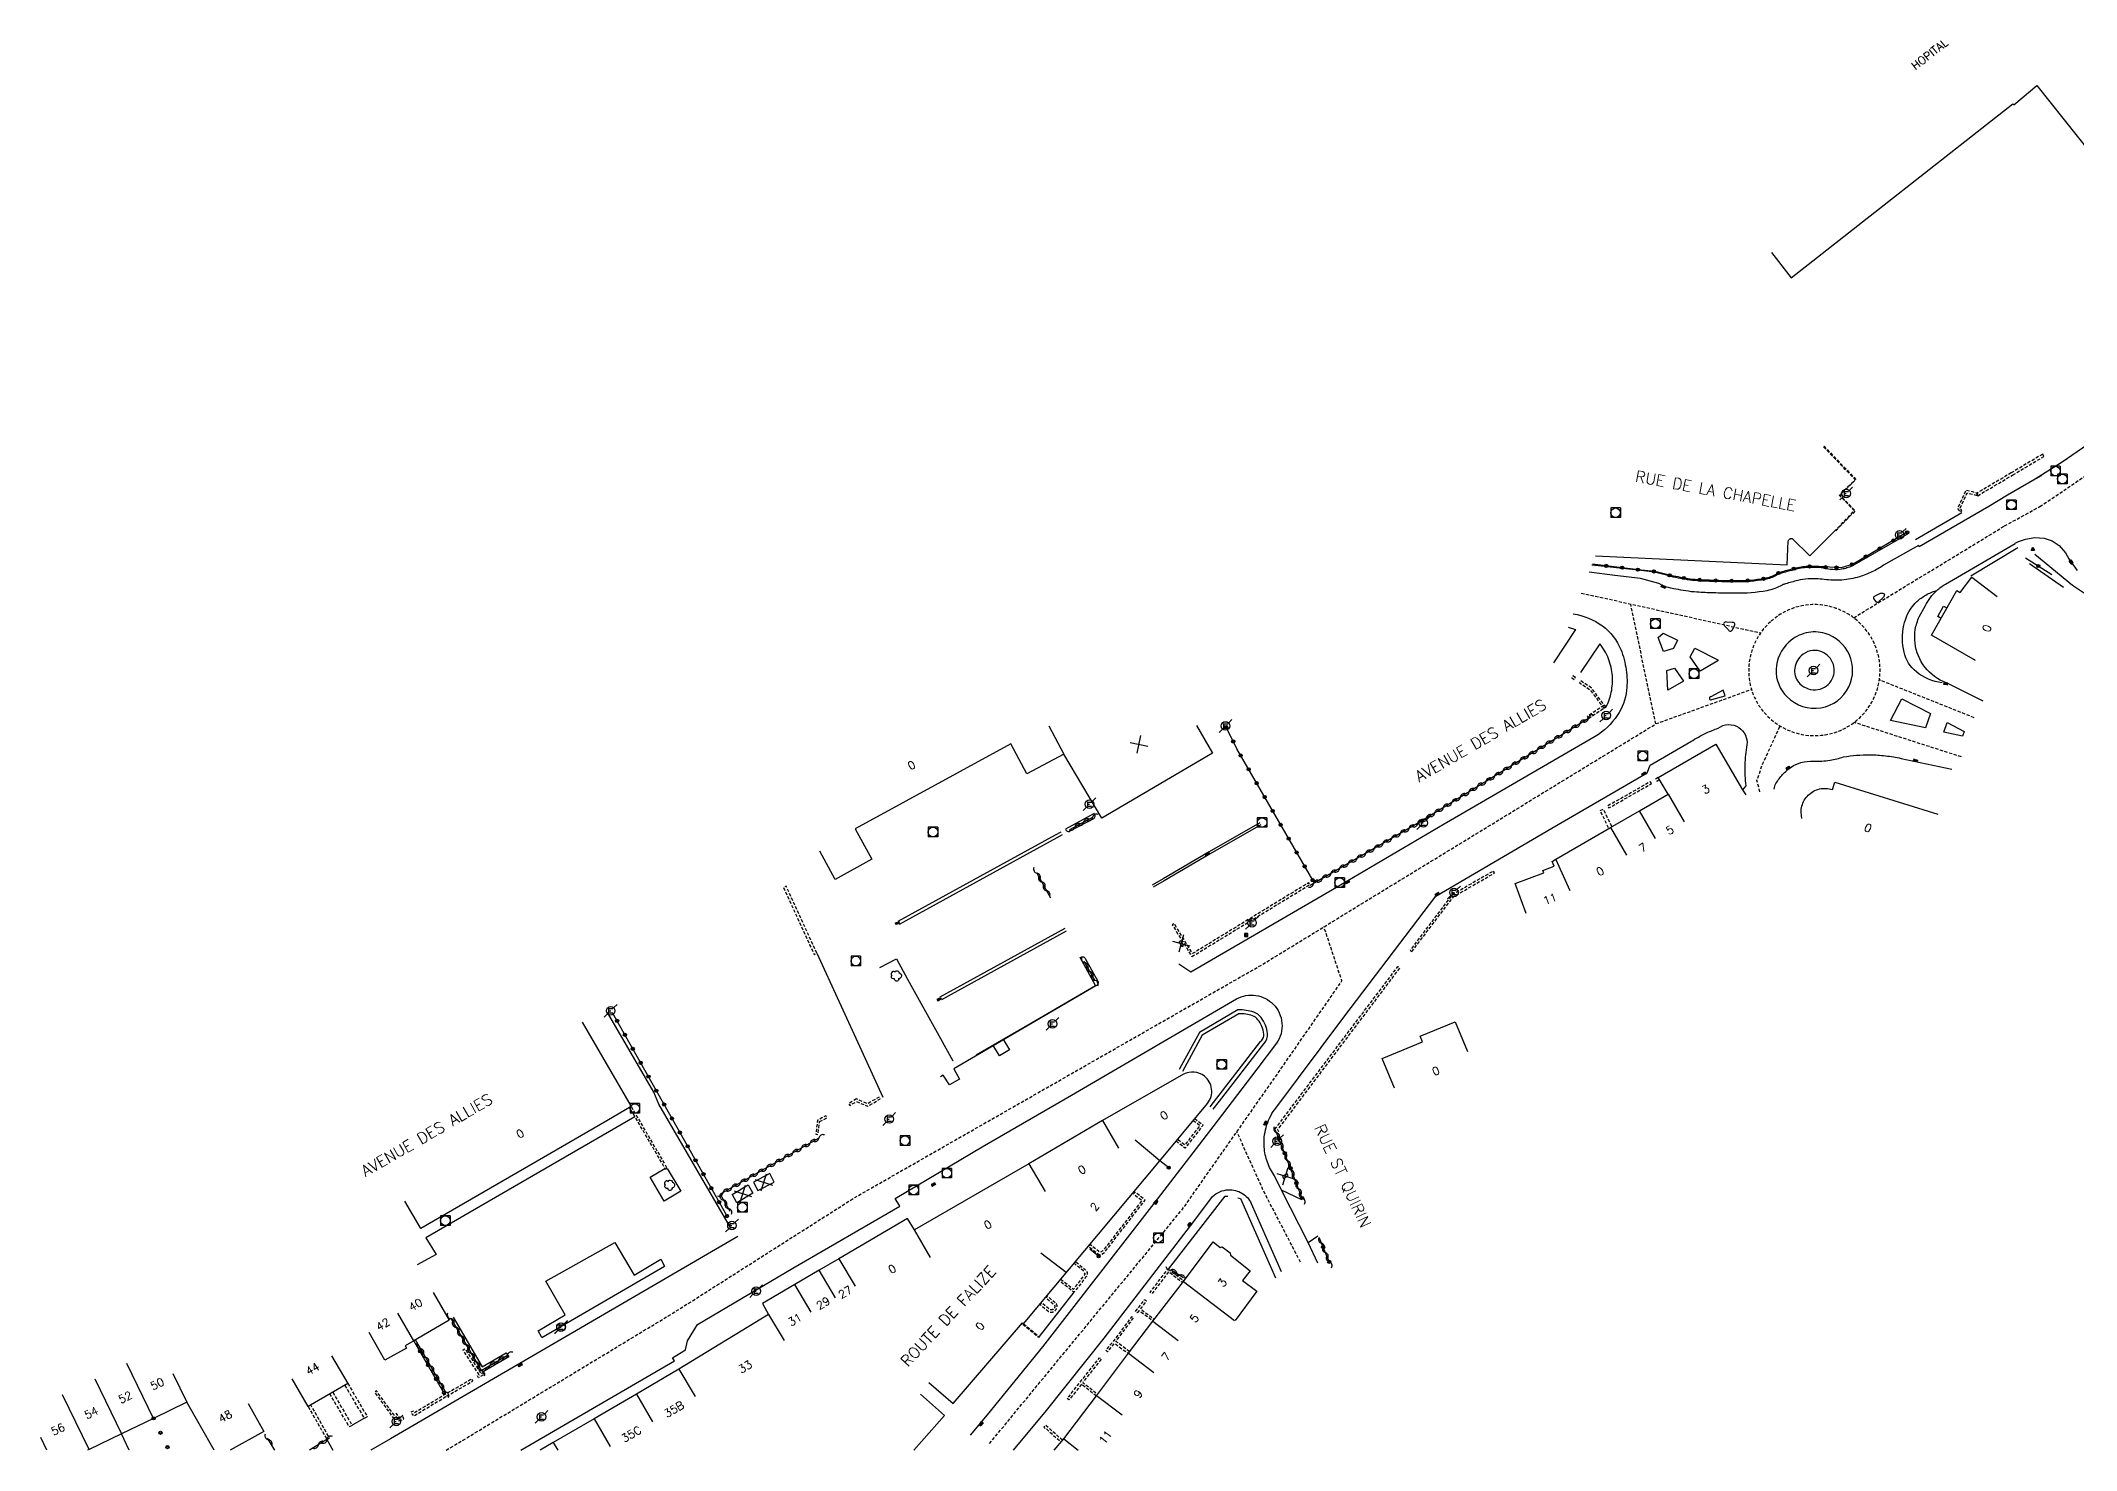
# Model space of a CAD drawing. Header units: millimetres. Extents: x 267288 to 267989, y 125000 to 125364.
# Drawn here: x 267288.4 to 267606.5, y 125000 to 125220.2 of the extents above; entities that cross this region are included whole.
import ezdxf
from ezdxf.enums import TextEntityAlignment as Align

# ---------------------------------------------------------------- set-up
doc = ezdxf.new("R2010")
doc.units = ezdxf.units.MM
doc.linetypes.add('DASHED', pattern=[0.75, 0.5, -0.25])
doc.layers.get('0').update_dxf_attribs({"linetype": 'CONTINUOUS'})
for name, color, linetype in [('W0001', 6, 'DASHED'), ('W0008', 7, 'CONTINUOUS'), ('W0017', 7, 'CONTINUOUS'), ('W0100', 7, 'CONTINUOUS'), ('W0112', 1, 'DASHED'), ('W0120', 7, 'CONTINUOUS'), ('W0211', 2, 'CONTINUOUS'), ('W0300', 7, 'CONTINUOUS'), ('W0302', 3, 'CONTINUOUS'), ('W0310', 3, 'CONTINUOUS'), ('W0322', 7, 'CONTINUOUS'), ('W0330', 7, 'CONTINUOUS'), ('W0400', 7, 'CONTINUOUS'), ('W0420', 7, 'CONTINUOUS'), ('W0471', 7, 'CONTINUOUS'), ('W0851', 7, 'CONTINUOUS'), ('W0984', 7, 'CONTINUOUS'), ('W0989', 7, 'CONTINUOUS'), ('W0991', 7, 'CONTINUOUS'), ('W1102', 7, 'CONTINUOUS')]:
    doc.layers.add(name, color=color, linetype=linetype)
doc.styles.get("Standard").update_dxf_attribs({"font": 'romans.shx', "width": 0.85})

# ---------------------------------------------------------------- blocks, each defined once
blk = doc.blocks.new('t310o')
at = {"color": 0, "linetype": 'Continuous'}
for centre, start, end in [((-0.5, 0.38), 216.8699, 323.1304), ((0.5, -0.37), 36.8699, 143.1303)]:
    blk.add_arc(centre, 0.625, start, end, dxfattribs=at)
blk = doc.blocks.new('t991o')
at = {"color": 0, "linetype": 'Continuous'}
for p, q in [((-1, 1), (1, -1)), ((-1, -1), (1, 1))]:
    blk.add_line(p, q, dxfattribs=at)
blk = doc.blocks.new('t322o')
at = {"color": 0, "linetype": 'Continuous'}
for radius in [0.25, 0.15]:
    blk.add_circle((0, 0), radius, dxfattribs=at)
blk = doc.blocks.new('T471')
for p, q in [((-0.333334, 0.333334), (-0.333334, -0.333334)), ((-0.333334, 0.333334), (0.333334, 0.333334)), ((-0.333334, 0), (0, 0)), ((0.500001, 0.500001), (1.000002, 1.000002)), ((-0.500001, -0.500001), (-1.000002, -1.000002)), ((-0.333334, -0.333334), (0.333334, -0.333334))]:
    blk.add_line(p, q)
blk.add_ellipse((0, 0), major_axis=(0.471405, 0.471405), ratio=1, start_param=5.4977871438, end_param=11.780972451)
blk = doc.blocks.new('T400')
for p, q in [((-0.15, 0.3), (0.15, 0.3)), ((-0.15, -0.25), (-0.15, 0.3)), ((-0.15, 0.15), (0.15, 0.15)), ((-0.15, 0), (0.15, 0)), ((0.15, 0.3), (0.15, -0.25)), ((-0.15, -0.15), (0.15, -0.15)), ((-0.15, -0.25), (-0.15, -0.3)), ((-0.15, -0.3), (0.15, -0.3)), ((0.15, -0.3), (0.15, -0.25))]:
    blk.add_line(p, q)
blk = doc.blocks.new('T420')
for p, q in [((0.75, 0.75), (-0.75, 0.75)), ((-0.75, 0.75), (-0.75, -0.75)), ((0.75, 0.75), (0.75, -0.75)), ((0.75, -0.75), (-0.75, -0.75))]:
    blk.add_line(p, q)
blk.add_ellipse((0, 0), major_axis=(-0.53, 0.53), ratio=1, start_param=3.926991, end_param=10.210176)
blk = doc.blocks.new('T300')
for p, q in [((-0.8, 0.51), (-0.86, 0.34)), ((-0.86, 0.34), (-0.86, 0.17)), ((-0.86, 0.17), (-0.74, 0.06)), ((-0.69, 0.63), (-0.8, 0.51)), ((-0.8, -0.06), (-0.74, 0.06)), ((-0.74, 0.06), (-0.69, 0.11)), ((-0.57, 0.69), (-0.69, 0.63)), ((-0.46, 0.69), (-0.57, 0.69)), ((-0.29, 0.63), (-0.46, 0.69)), ((-0.29, 0.63), (-0.17, 0.74)), ((-0.23, 0.57), (-0.29, 0.63)), ((-0.17, 0.74), (-0.06, 0.8)), ((-0.06, 0.8), (0.06, 0.8)), ((0.06, 0.8), (0.23, 0.74)), ((0.23, 0.74), (0.34, 0.63)), ((0.34, 0.63), (0.4, 0.51)), ((0.46, 0.46), (0.34, 0.46)), ((0.4, 0.51), (0.4, 0.46)), ((0.57, 0.4), (0.46, 0.46)), ((0.57, 0.4), (0.69, 0.29)), ((0.69, 0.29), (0.74, 0.17)), ((0.74, 0.06), (0.69, -0.17)), ((0.74, 0.17), (0.74, 0.06)), ((-0.8, -0.17), (-0.8, -0.06)), ((-0.8, -0.23), (-0.8, -0.17)), ((-0.74, -0.34), (-0.8, -0.23)), ((-0.69, -0.4), (-0.74, -0.34)), ((-0.51, -0.46), (-0.69, -0.4)), ((-0.4, -0.46), (-0.51, -0.46)), ((-0.4, -0.46), (-0.34, -0.46)), ((-0.34, -0.46), (-0.34, -0.4)), ((-0.34, -0.51), (-0.34, -0.46)), ((-0.29, -0.63), (-0.34, -0.51)), ((-0.17, -0.74), (-0.29, -0.63)), ((-0.06, -0.8), (-0.17, -0.74)), ((0.06, -0.8), (-0.06, -0.8)), ((0.17, -0.74), (0.06, -0.8)), ((0.23, -0.69), (0.17, -0.74)), ((0.29, -0.46), (0.23, -0.46)), ((0.29, -0.63), (0.23, -0.69)), ((0.46, -0.4), (0.29, -0.46)), ((0.34, -0.51), (0.29, -0.63)), ((0.34, -0.51), (0.34, -0.46)), ((0.57, -0.34), (0.46, -0.4)), ((0.63, -0.29), (0.57, -0.34)), ((0.69, -0.17), (0.63, -0.29))]:
    blk.add_line(p, q)
blk = doc.blocks.new('t330o')
at = {"color": 0, "linetype": 'Continuous'}
for p, q in [((0.25, -0.25), (-0.25, 0.25)), ((-0.25, -0.25), (0.25, 0.25)), ((-0.25, 0.25), (-0.25, -0.25)), ((0.25, 0.25), (-0.25, 0.25)), ((0.25, -0.25), (0.25, 0.25)), ((-0.25, -0.25), (0.25, -0.25)), ((-0.25, -0.25), (-0.25, -0.25))]:
    blk.add_line(p, q, dxfattribs=at)
blk = doc.blocks.new('T851')
for p, q in [((-0.25, -0.15), (0, 0.32)), ((0, 0.32), (0.25, -0.15)), ((-0.25, -0.15), (0.25, -0.15))]:
    blk.add_line(p, q)
for major_axis in [(-0.106, 0.106), (-0.0354, 0.0354), (-0.0236, 0.0236)]:
    blk.add_ellipse((0, 0), major_axis=major_axis, ratio=1, start_param=3.926991, end_param=10.210176)

msp = doc.modelspace()

# ---------------------------------------------------------------- linework, layer by layer
at = {"layer": 'W0001'}
msp.add_lwpolyline([(267595.28, 125144.43), (267600.8, 125147.45), (267613.35, 125155.92), (267627.34, 125166.16), (267642.49, 125177.99), (267656.24, 125188.74), (267667.32, 125195.87), (267679.43, 125200.19), (267695.7, 125203.08), (267706.57, 125205.26), (267725.06, 125209.07), (267736.22, 125211.04), (267746.27, 125208.58), (267752.5, 125207.37), (267758.35, 125205.72), (267768.68, 125201.93)], dxfattribs=at)
at = {"layer": 'W0001', "flags": 128}
for points in [[(267571.72, 125130.08), (267595.28, 125144.43)], [(267529.15, 125133.95), (267557.18, 125127.72)], [(267540.78, 125113.49), (267536.88, 125132.23)], [(267590.54, 125114.47), (267575.73, 125120.37)], [(267351.8, 125000), (267387.85, 125021.82), (267415.66, 125039.51), (267479.19, 125075.83), (267540.87, 125113.54), (267555.75, 125118.89)], [(267557.07, 125102.87), (267557.07, 125102.87), (267556.6, 125104.65), (267557.52, 125107.32), (267560.2, 125113.18)], [(267588.54, 125108.34), (267571.78, 125113.72)], [(267436.68, 125001.04), (267466.84, 125037.66), (267481.24, 125058.17), (267491.76, 125073.33), (267488.94, 125081.8)], [(267485.29, 125029.38), (267479.47, 125040.6), (267475.35, 125049.77)]]:
    msp.add_lwpolyline(points, dxfattribs=at)
msp.add_lwpolyline([(267558.72, 125129.46, 0.203109), (267555.32, 125122.15, 0.208762), (267558.29, 125114.68, 0.240034), (267567.28, 125111.8, 0.244633), (267574.82, 125117.42, 0.221072), (267574.95, 125126.03, 0.218347), (267568.47, 125131.72, 0.131214), (267563.3, 125131.88, 0.127615)], format="xyb", close=True, dxfattribs=at)
at = {"layer": 'W0008'}
for points in [[(267608.96, 125157.6), (267604.27, 125154.38), (267600.25, 125151.83), (267601.06, 125152.3), (267595.74, 125149.22), (267592.84, 125147.49)], [(267596.95, 125141.73), (267597.46, 125142.01), (267598.55, 125142.37), (267600, 125142.63), (267601.47, 125142.5), (267602.72, 125142.12), (267603.84, 125141.35), (267604.82, 125140.21), (267605.31, 125139.31), (267605.68, 125138.78), (267606.65, 125137.45)]]:
    msp.add_lwpolyline(points, dxfattribs=at)
at = {"layer": 'W0008', "flags": 128}
for points in [[(267592.85, 125147.49), (267581.96, 125141.17), (267581.84, 125141.37), (267576.4, 125138.3, -0.039713), (267574.58, 125137.25, -0.039713), (267572.61, 125136.49, -0.0525), (267569.88, 125135.98, -0.0525), (267567.1, 125136.06, 0.037901), (267564.62, 125136.16, 0.056688), (267562.97, 125135.91, 0.001937), (267561.08, 125135.39, 0.012331), (267560.79, 125135.3, 0.003438), (267560.66, 125135.26), (267560.53, 125135.19, -0.091968), (267558.17, 125134.31, -0.046045), (267553.2, 125133.9, -0.004839), (267549.76, 125133.97, -0.006534), (267547.22, 125134.08, -0.026468), (267545.48, 125134.28, -0.014832), (267542.4, 125134.87, -0.010885), (267542.09, 125135.02, -0.010885), (267541.78, 125135.17, -0.008678), (267541.54, 125135.3, -0.008678), (267541.3, 125135.45), (267538.4, 125136.21), (267534.42, 125136.71), (267530.41, 125137.2)], [(267531.4, 125139.75), (267561.34, 125138.34), (267561.48, 125142.09, -0.090009), (267561.59, 125142.26, -0.090009), (267561.75, 125142.39, -0.080382), (267561.92, 125142.45, -0.080382), (267562.1, 125142.45), (267564.89, 125139.75), (267568.73, 125143.61)], [(267591.95, 125117.05), (267586.2, 125119.92, -0.138478), (267582.87, 125122.33, -0.138478), (267581.3, 125126.13, -0.069749), (267581.35, 125128.23, -0.069749), (267581.97, 125130.24), (267582.94, 125132, -0.044922), (267583.72, 125133.25, -0.044922), (267584.71, 125134.34, -0.025545), (267585.35, 125134.87, -0.025545), (267586.05, 125135.34), (267596.96, 125141.71)], [(267585.54, 125119.91, -0.139008), (267581.52, 125121.63, -0.1678), (267579.59, 125124.72, -0.10911), (267579.55, 125128.9, -0.12693), (267581.15, 125132.14, -0.063649), (267582.42, 125133.27, -0.058644), (267584.04, 125134.13), (267584.71, 125134.34)], [(267527.89, 125130.7, -0.119936), (267532.46, 125128.8, -0.141463), (267535.32, 125125.12, -0.060091), (267536.18, 125121.94, -0.06254), (267536.23, 125118.77, -0.122589), (267534.78, 125114.82, -0.107461), (267531.32, 125111.52), (267507.73, 125097.83), (267490.89, 125087.93), (267468.13, 125074.71), (267466.3, 125075.95)], [(267561.6, 125126.29, 0.203422), (267559.6, 125122.01, 0.208762), (267561.31, 125117.72, 0.240034), (267566.59, 125116.02, 0.244633), (267570.97, 125119.29, 0.221072), (267571.04, 125124.28, 0.218347), (267567.25, 125127.62, 0.131214), (267564.28, 125127.71, 0.127912), (267561.6, 125126.29)], [(267488.01, 125029.24), (267486.46, 125032.45), (267482.3, 125040.67), (267481.22, 125042.89, -0.06705), (267480.11, 125045.02, -0.06705), (267479.61, 125047.38, -0.086551), (267479.92, 125050.46, -0.086551), (267481.25, 125053.26), (267492.2, 125067.86), (267506.42, 125086.57), (267524.58, 125097.19), (267539.44, 125105.83), (267539.92, 125107.07), (267546.27, 125110.73, -0.01614), (267547.48, 125111.45, -0.01614), (267548.73, 125112.09, -0.011086), (267549.62, 125112.48, -0.011086), (267550.52, 125112.83, -0.153489), (267552.13, 125113.39, -0.153489), (267553.77, 125112.92, -0.138261), (267554.79, 125111.76, -0.138261), (267555.04, 125110.23, 0.020188), (267554.81, 125108.66, 0.020188), (267554.7, 125107.06, 0.020577), (267554.72, 125105.44, 0.020577), (267554.88, 125103.82), (267554.34, 125103.18)], [(267559.29, 125103.32, -0.124126), (267559.58, 125104.18, -0.055614), (267560.62, 125105.6, -0.05486), (267561.96, 125106.76, -0.087656), (267563.47, 125107.45, -0.072365), (267565.46, 125107.67, 0.024166), (267566.74, 125107.69, 0.024166), (267568.02, 125107.82, 0.02077), (267569.09, 125108.04, 0.02077), (267570.15, 125108.34, -0.021919), (267572.18, 125108.6, -0.021919), (267574.23, 125108.67, -0.026421), (267576.7, 125108.52, -0.026421), (267579.13, 125108.11), (267587.04, 125106.4)], [(267434.6, 125061.77), (267443.24, 125066.81), (267453.24, 125072.64), (267450.88, 125076.99, -0.140899), (267451.12, 125077.11, -0.140899), (267451.39, 125077.09, -0.095999), (267451.54, 125076.99, -0.095999), (267451.65, 125076.85), (267453.6, 125073.3, -0.111883), (267453.67, 125073.09, -0.111883), (267453.64, 125072.88, -0.129393), (267453.5, 125072.68, -0.129393), (267453.28, 125072.58), (267431.13, 125059.58), (267432.02, 125057.98), (267430.46, 125057.09), (267429.46, 125058.6), (267429.04, 125058.35)], [(267363.47, 125000), (267387.46, 125013.99), (267387.16, 125014.44), (267389.17, 125015.69), (267389.48, 125017.12), (267391.05, 125019.66), (267405.98, 125028.46), (267422.68, 125038.15), (267421.96, 125039.33), (267435.56, 125047.4), (267449.5, 125055.48), (267475.3, 125070.54, -0.163911), (267478.32, 125071.08, -0.163911), (267481.04, 125069.69, -0.174495), (267482.39, 125066.73, -0.174495), (267481.54, 125063.59), (267478.45, 125059.55), (267471.57, 125050.55), (267462.36, 125038.58), (267444.98, 125016.14), (267436.32, 125005.55), (267433.65, 125002.37)], [(267440.44, 125000), (267445.61, 125006.2), (267454.6, 125017.52), (267468.61, 125035.77), (267471.54, 125039.65, -0.090525), (267472.68, 125040.4, -0.090525), (267474.02, 125040.7, -0.145467), (267476.13, 125040.17, -0.145467), (267477.6, 125038.58), (267482.27, 125027.91)]]:
    msp.add_lwpolyline(points, format="xyb", dxfattribs=at)
for points in [[(267576.29, 125133.21), (267575.66, 125132.64, -0.147758), (267575.58, 125132.52, -0.147758), (267575.46, 125132.47, -0.149432), (267575.32, 125132.5, -0.149432), (267575.22, 125132.59), (267574.89, 125133.08, -0.084913), (267574.86, 125133.18, -0.084913), (267574.86, 125133.29, -0.1301), (267574.94, 125133.43, -0.1301), (267575.07, 125133.51), (267575.83, 125133.87, -0.078052), (267575.98, 125133.93, -0.081229), (267576.15, 125133.94, -0.090905), (267576.4, 125133.88, -0.178178), (267576.5, 125133.78, -0.123879), (267576.52, 125133.66, -0.073595), (267576.47, 125133.45, -0.071778), (267576.4, 125133.32, -0.069116)], [(267551.56, 125128.8), (267552.14, 125128.2, 0.175103), (267552.27, 125128.03, 0.175103), (267552.47, 125127.97, 0.126693), (267552.61, 125128.02, 0.126693), (267552.72, 125128.14), (267553.13, 125128.92, 0.12409), (267553.16, 125129.07, 0.12409), (267553.11, 125129.22, 0.17154), (267552.94, 125129.35, 0.17154), (267552.73, 125129.35), (267551.88, 125129.41, 0.190425), (267551.63, 125129.42, 0.190425), (267551.43, 125129.26, 0.191641), (267551.41, 125129, 0.191641)], [(267549.38, 125117.75, 0.244126), (267549.2, 125117.62, 0.244126), (267549.2, 125117.39, 0.199949), (267549.35, 125117.27, 0.199949), (267549.54, 125117.29), (267551.66, 125117.91), (267551.34, 125118.76)]]:
    msp.add_lwpolyline(points, format="xyb", close=True, dxfattribs=at)
for points in [[(267585.37, 125129.99), (267584.85, 125130.29), (267585.75, 125131.91), (267586.29, 125131.61)], [(267542.54, 125121.85), (267543.73, 125122.22), (267545.14, 125120.19), (267542.7, 125118.79), (267542.54, 125121.85)], [(267478.91, 125098.03), (267471, 125093.5), (267463.83, 125089.29), (267462.1, 125088.28)], [(267422.4, 125082.66), (267447.01, 125096.16), (267447.88, 125096.64)], [(267422.64, 125082.23), (267447.24, 125095.73), (267448.12, 125096.21)], [(267479.07, 125097.73), (267471.17, 125093.2), (267464, 125089), (267462.28, 125087.99)], [(267448.44, 125081.52), (267428.95, 125070.79)], [(267448.67, 125081.09), (267429.19, 125070.36)], [(267409.71, 125077.66), (267416.69, 125062.46), (267420.03, 125055.19)], [(267419.58, 125075.42), (267422.17, 125076.77), (267423.89, 125073.63), (267429.01, 125064.33), (267430.94, 125060.83)], [(267396.23, 125034.81), (267385.04, 125054.08), (267384.25, 125055.98), (267377.01, 125068.39)], [(267381.28, 125052.11), (267348.63, 125033.19), (267350.21, 125030.59), (267347.28, 125028.96)], [(267386.34, 125044.04), (267388.46, 125040.5), (267385.84, 125038.94), (267383.65, 125042.66), (267385.98, 125044.03)], [(267397.38, 125033.43), (267363.29, 125013.55), (267343.1, 125001.8), (267340.03, 125000)], [(267366.74, 125017.62), (267366.15, 125018.67), (267370.39, 125021.16), (267367.37, 125026.44), (267378.15, 125032.49), (267381.15, 125027.35), (267385.32, 125029.87), (267385.93, 125028.78)]]:
    msp.add_lwpolyline(points, dxfattribs=at)
for points in [[(267541.96, 125127.66), (267544.18, 125126.57), (267543.54, 125125.28), (267541.98, 125124.79), (267541.17, 125127)], [(267546.16, 125123.96), (267546.89, 125125.32), (267550.49, 125123.52), (267550.49, 125123.35), (267547.72, 125121.73)], [(267579.22, 125117.43), (267583.73, 125115.11), (267582.92, 125112.86), (267577.46, 125114.03)], [(267586.31, 125113.73), (267589, 125112.32), (267588.74, 125111.6), (267585.81, 125112.22)]]:
    msp.add_lwpolyline(points, close=True, dxfattribs=at)
at = {"layer": 'W0017'}
for p, q in [((267485.51, 125039.14), (267482.3, 125040.67)), ((267486.46, 125032.45), (267487.97, 125033.51)), ((267366.74, 125017.62), (267385.93, 125028.78)), ((267449.89, 125024.69), (267444.43, 125017.76)), ((267302.28, 125000), (267301.05, 125002.59)), ((267339.02, 125005.02), (267337.1, 125003.9))]:
    msp.add_line(p, q, dxfattribs=at)
at = {"layer": 'W0017', "flags": 128}
for points in [[(267580.31, 125143.26), (267578.53, 125142.22), (267571.42, 125138.14, -0.032568), (267570.67, 125137.86, -0.032568), (267569.89, 125137.67, -0.057587), (267568.47, 125137.6, -0.057587), (267567.08, 125137.84)], [(267567.31, 125137.82, 0.037901), (267564.55, 125137.93, 0.056688), (267562.51, 125137.62, 0.001937), (267560.61, 125137.1, 0.012331), (267560.23, 125136.99, 0.003438), (267560.08, 125136.94, 0.051735), (267559.74, 125136.78), (267559.62, 125136.71, -0.091968), (267557.87, 125136.06, -0.046045), (267553.22, 125135.68, -0.004839), (267549.82, 125135.75, -0.006534), (267547.32, 125135.85, -0.026468), (267545.76, 125136.03, -0.014832), (267542.79, 125136.6)], [(267533.01, 125116.09, 0.069311), (267533.85, 125118.48, 0.069311), (267534.01, 125121.01, 0.074233), (267533.41, 125123.65, 0.074233), (267532.06, 125126.01), (267529.01, 125121.51)], [(267471.62, 125053.32), (267472.61, 125054.57), (267479.53, 125063.51, -0.050233), (267479.55, 125063.53, 0.01862), (267479.6, 125063.58, 0.229555), (267480.13, 125065.11, 0.131648), (267479.12, 125067.64, 0.153061), (267477.97, 125068.46, 0.088727), (267475.59, 125068.81), (267475.49, 125068.81), (267469.48, 125065.28), (267466.35, 125059.48)], [(267471.17, 125053.67), (267479.06, 125063.88, -0.050233), (267479.16, 125063.98, 0.01862), (267479.18, 125064, 0.229555), (267479.54, 125065.04, 0.131648), (267478.64, 125067.28, 0.153061), (267477.78, 125067.9, 0.086721), (267475.66, 125068.22), (267469.93, 125064.85), (267466.87, 125059.2)]]:
    msp.add_lwpolyline(points, format="xyb", dxfattribs=at)
for points in [[(267542.9, 125136.64), (267540.62, 125137.21), (267538.5, 125137.45), (267530.83, 125138.29)], [(267527.09, 125128.62), (267528.26, 125128.27), (267524.81, 125123.06)], [(267438.76, 125064.27), (267439.81, 125062.57), (267438.27, 125061.63), (267437.22, 125063.33)], [(267464.66, 125028.28), (267473.51, 125039.73), (267473.94, 125039.7)], [(267475.5, 125039.44), (267475.93, 125039.36), (267481.37, 125026.97)], [(267352.87, 125020.79), (267357.42, 125013.05), (267361.19, 125015.21), (267361.6, 125014.59), (267357.45, 125012.19)], [(267333.17, 125001.66), (267334.08, 125000)]]:
    msp.add_lwpolyline(points, dxfattribs=at)
for points in [[(267562.48, 125121.91, 0.208762), (267563.33, 125119.76, 0.240034), (267566.13, 125118.86, 0.244633), (267568.38, 125120.54, 0.221072), (267568.42, 125123.11, 0.218347), (267566.42, 125124.86, 0.131214), (267564.94, 125124.91, 0.128586), (267563.53, 125124.16, 0.204081)], [(267449.32, 125096.77), (267452.9, 125098.67, 0.130978), (267453.09, 125098.84, 0.130978), (267453.18, 125099.09, 0.103922), (267453.15, 125099.3, 0.103922), (267453.04, 125099.48), (267448.56, 125097.05, 0.11525), (267448.67, 125096.85, 0.11525), (267448.85, 125096.72, 0.124497), (267449.09, 125096.68, 0.124497)]]:
    msp.add_lwpolyline(points, format="xyb", close=True, dxfattribs=at)
at = {"layer": 'W0100'}
for points in [[(267558.86, 125187.15), (267561.95, 125183.21), (267596.61, 125210.37), (267596.72, 125210.21), (267600.33, 125213.27), (267612.93, 125197.39), (267624.27, 125206.3), (267621.18, 125210.23)], [(267424.88, 125000), (267429.67, 125005.46), (267425.92, 125008.76)]]:
    msp.add_lwpolyline(points, dxfattribs=at)
at = {"layer": 'W0100', "flags": 128}
for points in [[(267590.76, 125123.38), (267583.86, 125127.35), (267587.84, 125134.33), (267588.36, 125134.04), (267590.2, 125136.42), (267594.16, 125133.38)], [(267469.01, 125113.25), (267471.55, 125108.94), (267454.25, 125098.77), (267448.29, 125108.78), (267442.52, 125105.71), (267440.03, 125110.38), (267415.72, 125097.08), (267418.33, 125092.37), (267412.6, 125089.21), (267410.19, 125093.59)], [(267520.53, 125083.88), (267518.82, 125088.58), (267523.3, 125090.21), (267523.17, 125090.6), (267524.91, 125091.27), (267524.59, 125092.02), (267525.18, 125092.36), (267533.71, 125097.32), (267538.25, 125099.94), (267542.72, 125102.52), (267541.18, 125105.13), (267550.2, 125110.34), (267554.34, 125103.18), (267554.86, 125102.42), (267554.86, 125102.42)], [(267373.05, 125066.9), (267380.71, 125053.7), (267376.9, 125051.49), (267347.83, 125034.63), (267345.32, 125038.95)], [(267499.99, 125056.59), (267498.06, 125061.2), (267504.34, 125063.83), (267504, 125064.72), (267509.47, 125066.96), (267511.36, 125062.33)], [(267396.46, 125039.99), (267398.96, 125041.47), (267399.73, 125040.17), (267397.23, 125038.69), (267396.47, 125040)], [(267446.8, 125000), (267448.29, 125001.78), (267453.42, 125008.5), (267458.4, 125015.17), (267462.21, 125020.17), (267466.98, 125026.36), (267471.63, 125032.56), (267472.73, 125031.7), (267473.05, 125031.78), (267474.31, 125030.83), (267474.34, 125030.48), (267477.41, 125028.02), (267476.22, 125026.54), (267478.47, 125024.85), (267475.06, 125020.3)], [(267349.74, 125024.64), (267352.26, 125020.32), (267346.77, 125017.12), (267345.4, 125016.3), (267345.59, 125015.95), (267342.23, 125014.07), (267339.79, 125018.43)], [(267333.89, 125014.76), (267336.42, 125010.45), (267330.25, 125006.83), (267327.72, 125011.14)], [(267315.55, 125000), (267311.26, 125007.53), (267306.07, 125004.99), (267301.05, 125002.59), (267296.02, 125000.12), (267295.77, 125000)], [(267320.85, 125007.3), (267323.29, 125002.94), (267318.04, 125000)], [(267289.41, 125000), (267288.44, 125001.98)]]:
    msp.add_lwpolyline(points, dxfattribs=at)
for points in [[(267563.64, 125098.71, -0.133526), (267563.63, 125100.66, -0.134855), (267564.61, 125102.36, -0.138847), (267566.38, 125103.33, -0.138847), (267568.4, 125103.23), (267568.78, 125104.38), (267584.87, 125099.37), (267584.87, 125099.37)], [(267427.22, 125010.6), (267431, 125007.33), (267441.86, 125019.9), (267442.01, 125019.77), (267463.3, 125045.25), (267470.75, 125054.2, 0.201785), (267471.4, 125056.44, 0.201785), (267470.26, 125058.47, 0.144579), (267468.68, 125059.09, 0.144579), (267467.01, 125058.75), (267454.35, 125051.53), (267442.85, 125044.74), (267424.97, 125034.45), (267423.86, 125036.24), (267413.15, 125029.93), (267410.09, 125028.13), (267406.3, 125025.91), (267401.21, 125022.93), (267402.15, 125021.2), (267388.15, 125012.66), (267381.55, 125008.77), (267374.9, 125004.93), (267368.54, 125001.22), (267366.46, 125000)]]:
    msp.add_lwpolyline(points, format="xyb", dxfattribs=at)
for points in [[(267466.72, 125078.72), (267467, 125078.89), (267466.57, 125079.6), (267466.29, 125079.43)], [(267402.36, 125043.24), (267399.8, 125041.92), (267400.5, 125040.57), (267403.06, 125041.88)], [(267482.46, 125042.81), (267482.64, 125042.47), (267483.37, 125042.86), (267483.18, 125043.2)]]:
    msp.add_lwpolyline(points, close=True, dxfattribs=at)
at = {"layer": 'W0112'}
for p, q in [((267596.55, 125152.38), (267601.45, 125155.3)), ((267591.1, 125149.16), (267596.55, 125152.38))]:
    msp.add_line(p, q, dxfattribs=at)
at = {"layer": 'W0112', "flags": 128}
for points in [[(267571.83, 125146.79), (267569.46, 125149.25), (267571.95, 125151.67), (267570.41, 125153.27), (267566.94, 125156.88), (267567.01, 125156.94), (267570.48, 125153.34), (267572.08, 125151.67), (267569.59, 125149.25), (267571.97, 125146.79), (267568.8, 125143.54), (267568.73, 125143.61)], [(267588.34, 125147.2), (267589.43, 125149.6), (267590.39, 125149.35), (267591.04, 125149.19), (267591.13, 125149.52), (267590.48, 125149.69), (267589.23, 125150.01), (267587.94, 125147.16), (267588.34, 125146.63), (267588.62, 125146.84)], [(267528.24, 125120.73), (267527.86, 125120.99), (267527.66, 125120.7), (267528.05, 125120.44)], [(267533.01, 125116.09), (267530.75, 125119.11), (267529.09, 125120.22), (267528.89, 125119.93), (267530.5, 125118.85), (267532.73, 125115.88)], [(267530.27, 125114.36), (267532.98, 125116.17), (267532.79, 125116.46), (267530.08, 125114.65)], [(267540.14, 125104.17), (267539.97, 125104.47), (267533.27, 125100.67), (267533.45, 125100.36)], [(267468.32, 125077.13), (267486.75, 125088.38), (267486.57, 125088.68), (267468.43, 125077.61), (267465.55, 125082.3), (267465.25, 125082.12)], [(267502.68, 125077.91), (267509.18, 125086.5), (267515.6, 125090.21), (267515.43, 125090.51), (267508.95, 125086.77), (267502.4, 125078.12)], [(267409.08, 125079.05), (267404.92, 125088.14), (267404.48, 125087.95), (267408.64, 125078.85), (267409.28, 125077.46), (267409.71, 125077.66)], [(267481.29, 125050.16), (267500.5, 125075.58), (267500.77, 125075.37), (267481.69, 125050.11), (267481.83, 125049.81), (267481.51, 125049.67)], [(267415.9, 125054.89), (267414.67, 125054.17), (267414.85, 125053.87), (267415.92, 125054.5), (267417.65, 125053.76), (267419.62, 125054.89), (267419.45, 125055.19), (267417.63, 125054.15)], [(267410.15, 125051.35), (267411.3, 125051.96), (267411.14, 125052.27), (267409.82, 125051.58), (267409.54, 125049.37), (267409.89, 125049.33)], [(267464.59, 125028.35), (267466.98, 125026.53), (267466.77, 125026.25), (267464.66, 125027.86), (267462.07, 125024.46), (267461.79, 125024.68)], [(267460.05, 125021.8), (267459.77, 125021.48), (267459.51, 125021.71), (267459.78, 125022.03), (267460.93, 125023.55), (267461.2, 125023.34), (267460.27, 125022.1), (267462.39, 125020.51), (267462.18, 125020.23)], [(267442.01, 125019.77), (267444.43, 125017.76), (267444.33, 125017.64), (267441.91, 125019.65)], [(267356.94, 125011.77), (267354.44, 125015.69), (267354.74, 125015.88), (267357.24, 125011.96), (267357.54, 125012.15), (267357.73, 125011.86), (267357.13, 125011.48), (267356.84, 125011.33), (267356.68, 125011.64)], [(267344.42, 125004.61), (267345.19, 125004.86), (267345.08, 125005.19), (267344.55, 125005.02), (267344.02, 125005.77), (267343.65, 125005.51), (267340.91, 125009.27), (267340.63, 125009.06), (267343.57, 125005.02), (267343.94, 125005.28)], [(267351.85, 125008.46), (267355.97, 125010.82), (267355.79, 125011.12), (267351.68, 125008.76), (267346.82, 125005.83), (267346.62, 125006.13), (267346.26, 125005.96), (267346.41, 125005.64), (267346.49, 125005.68), (267346.71, 125005.35)]]:
    msp.add_lwpolyline(points, close=True, dxfattribs=at)
at = {"layer": 'W0112'}
for points in [[(267601.45, 125155.3), (267601.25, 125155.65), (267596.35, 125152.72)], [(267596.35, 125152.72), (267590.9, 125149.5), (267591.1, 125149.16)]]:
    msp.add_lwpolyline(points, dxfattribs=at)
at = {"layer": 'W0112', "flags": 128}
for points in [[(267541.18, 125105.13), (267540.76, 125104.87), (267540.94, 125104.57), (267541.37, 125104.83)], [(267533.42, 125097.25), (267532.12, 125099.97), (267532.58, 125100.2), (267533.89, 125097.48)], [(267380.71, 125053.7), (267386.34, 125044.04), (267386.09, 125043.89), (267380.46, 125053.56)], [(267468.77, 125051.82), (267470.06, 125050.81), (267467.25, 125047.2), (267465.83, 125048.3)], [(267468.54, 125051.55), (267469.57, 125050.75), (267467.19, 125047.69), (267466.06, 125048.57)], [(267458.57, 125015.42), (267456.45, 125017.01), (267459.2, 125020.7), (267458.92, 125020.91), (267455.96, 125016.94), (267454.86, 125015.62), (267455.13, 125015.4), (267456.23, 125016.71), (267458.36, 125015.14)], [(267453.4, 125008.47), (267451.05, 125010.32), (267449.11, 125007.86), (267448.84, 125008.08), (267450.78, 125010.54), (267453.89, 125014.47), (267454.16, 125014.26), (267451.27, 125010.59), (267453.61, 125008.75)], [(267334.07, 125009.07), (267337.1, 125003.9), (267336.65, 125003.67), (267333.63, 125008.81)], [(267336.42, 125010.45), (267339.47, 125005.25), (267339.03, 125004.99), (267335.98, 125010.19)], [(267330.25, 125006.83), (267333.17, 125001.66), (267333.58, 125001.89), (267330.66, 125007.06)], [(267448.1, 125001.56), (267445.45, 125003.92), (267445.18, 125003.61), (267445.44, 125003.38), (267445.48, 125003.42), (267447.88, 125001.29)]]:
    msp.add_lwpolyline(points, dxfattribs=at)
for points in [[(267453.56, 125030.76, 0.092198), (267453.92, 125030.57, 0.208145), (267454.1, 125030.59), (267454.65, 125030.9), (267461.01, 125039.1), (267459.43, 125040.33), (267459.21, 125040.05), (267460.52, 125039.04), (267454.41, 125031.17), (267453.98, 125030.92, -0.075628), (267453.78, 125031.04), (267452.45, 125032.11), (267452.23, 125031.84)], [(267446.97, 125023.04), (267445.72, 125024.1), (267445.49, 125023.83), (267446.75, 125022.77), (267446.81, 125022.72, -0.233757), (267446.9, 125022.51, -0.181514), (267446.73, 125022.1, -0.186794), (267446.38, 125021.94, -0.192421), (267446.04, 125022.05), (267444.85, 125023.03), (267444.63, 125022.76), (267445.82, 125021.78, 0.192421), (267446.41, 125021.59, 0.186794), (267446.98, 125021.86, 0.181514), (267447.25, 125022.49, 0.233757), (267447.03, 125022.99)]]:
    msp.add_lwpolyline(points, format="xyb", close=True, dxfattribs=at)
msp.add_lwpolyline([(267447.83, 125026.74), (267449.83, 125025.18), (267451.55, 125027.38, 0.124463), (267451.63, 125027.56, 0.17813), (267451.62, 125027.58), (267451.36, 125028.03), (267449.96, 125029.17), (267450.18, 125029.44), (267451.63, 125028.26), (267451.93, 125027.76, -0.17813), (267451.97, 125027.5, -0.124463), (267451.82, 125027.16), (267449.89, 125024.69), (267447.61, 125026.47)], format="xyb", dxfattribs=at)
at = {"layer": 'W0120', "flags": 128}
for points in [[(267588.62, 125146.48), (267581.39, 125142.27)], [(267590, 125136.65), (267597.38, 125141.06)]]:
    msp.add_lwpolyline(points, dxfattribs=at)
at = {"layer": 'W0211'}
msp.add_line((267599.21, 125138.56), (267604.52, 125134.86), dxfattribs=at)
at = {"layer": 'W0302'}
msp.add_lwpolyline([(267608.24, 125133.57), (267605.9, 125135.1), (267600.03, 125139.95)], dxfattribs=at)
at = {"layer": 'W0310', "flags": 128}
for points in [[(267530.27, 125114.36), (267503.85, 125098.11), (267486.8, 125088.24)], [(267452.79, 125098.87), (267449.21, 125096.97)], [(267444.11, 125090.18), (267446.23, 125086.3)], [(267453.13, 125073.44), (267451.5, 125076.37)], [(267410.03, 125048.78), (267394.59, 125040), (267396.11, 125037.38)], [(267489.77, 125029.45), (267488.24, 125033.16)], [(267465.1, 125028.2), (267467, 125026.99)], [(267352.51, 125020.57), (267357.27, 125012.47), (267361.4, 125014.84)], [(267351.67, 125009.11), (267346.99, 125017.26)], [(267325.04, 125000), (267323.89, 125001.89)], [(267333.17, 125001.66), (267330.42, 125000)]]:
    msp.add_lwpolyline(points, dxfattribs=at)
at = {"layer": 'W0322'}
msp.add_line((267598.57, 125139.46), (267602.69, 125136.84), dxfattribs=at)
at = {"layer": 'W0322', "flags": 128}
for points in [[(267580.09, 125143.44), (267571.63, 125138.48), (267569.75, 125137.91), (267566.99, 125138.02)], [(267542.93, 125136.72), (267540.64, 125137.3), (267538.51, 125137.54), (267530.89, 125138.45)], [(267487.19, 125089.07), (267475.35, 125109.58), (267473.58, 125113.18)], [(267395.68, 125036.59), (267377.8, 125068.33)], [(267485.55, 125039.41), (267481.55, 125049.68)], [(267464.69, 125044.15), (267463.3, 125045.25)], [(267453.74, 125030.32), (267452.35, 125031.43)], [(267351.45, 125008.98), (267346.77, 125017.12)]]:
    msp.add_lwpolyline(points, dxfattribs=at)
msp.add_lwpolyline([(267567.33, 125137.98, 0.037901), (267564.55, 125138.09, 0.056688), (267562.47, 125137.78, 0.001937), (267560.56, 125137.26, 0.012331), (267560.18, 125137.15, 0.003438), (267560.02, 125137.09, 0.051735), (267559.65, 125136.92), (267559.53, 125136.85, -0.091968), (267557.84, 125136.22, -0.046045), (267553.22, 125135.84, -0.004839), (267549.82, 125135.91, -0.006534), (267547.33, 125136.02, -0.026468), (267545.79, 125136.19, -0.014832), (267542.83, 125136.76, -0.014832)], format="xyb", dxfattribs=at)
at = {"layer": 'W1102'}
for p, q in [((267445.94, 125113.19), (267448.29, 125108.78)), ((267542.72, 125102.52), (267545.22, 125098.2)), ((267540.75, 125095.61), (267538.25, 125099.94)), ((267533.71, 125097.32), (267536.22, 125092.99)), ((267527.4, 125087.4), (267525.18, 125092.36)), ((267454.35, 125051.53), (267456.86, 125047.2)), ((267463.3, 125045.25), (267459.46, 125048.46)), ((267442.85, 125044.74), (267445.37, 125040.42)), ((267427.47, 125030.12), (267424.97, 125034.45)), ((267412.62, 125023.81), (267410.09, 125028.13)), ((267413.15, 125029.93), (267415.69, 125025.63)), ((267448.69, 125027.76), (267444.71, 125030.79)), ((267408.83, 125021.6), (267406.3, 125025.91)), ((267466.98, 125026.36), (267474.99, 125020.27)), ((267346.77, 125017.12), (267344.25, 125021.44)), ((267402.15, 125021.2), (267404.59, 125017.18)), ((267462.21, 125020.17), (267466.18, 125017.13)), ((267458.4, 125015.17), (267462.39, 125012.16)), ((267306.07, 125004.99), (267301.91, 125013.58)), ((267309.07, 125012.02), (267311.26, 125007.53)), ((267388.15, 125012.66), (267390.72, 125008.38)), ((267296.91, 125011.14), (267301.05, 125002.59)), ((267381.55, 125008.77), (267384.06, 125004.45)), ((267296.02, 125000.12), (267291.84, 125008.66)), ((267457.41, 125005.49), (267453.42, 125008.5)), ((267374.9, 125004.93), (267377.41, 125000.61)), ((267368.54, 125001.22), (267369.26, 125000)), ((267448.29, 125001.78), (267450.52, 125000))]:
    msp.add_line(p, q, dxfattribs=at)

# ---------------------------------------------------------------- block references
at = {"layer": 'W0300'}
for p in [(267422.18, 125074.11), (267386.75, 125041.39)]:
    msp.add_blockref('T300', p, dxfattribs=at)
at = {"layer": 'W0310'}
for p, rotation in [((267528.94, 125113.54), 211.5933922142524), ((267530.27, 125114.36), 211.5933922142524), ((267523.6, 125110.26), 211.5933922142524), ((267524.93, 125111.08), 211.5933922142524), ((267526.27, 125111.9), 211.5933922142524), ((267527.6, 125112.72), 211.5933922142524), ((267518.27, 125106.97), 211.5933922142524), ((267519.6, 125107.79), 211.5933922142524), ((267520.93, 125108.61), 211.5933922142524), ((267522.27, 125109.43), 211.5933922142524), ((267512.93, 125103.69), 211.5933922142524), ((267514.26, 125104.51), 211.5933922142524), ((267515.6, 125105.33), 211.5933922142524), ((267516.93, 125106.15), 211.5933922142524), ((267507.59, 125100.41), 211.5933922142524), ((267508.93, 125101.23), 211.5933922142524), ((267510.26, 125102.05), 211.5933922142524), ((267511.6, 125102.87), 211.5933922142524), ((267450.02, 125097.4), 207.9982653583331), ((267451.4, 125098.14), 207.9982653583331), ((267452.79, 125098.87), 207.9982653583331), ((267502.23, 125097.17), 210.0582637992962), ((267503.59, 125097.96), 210.0582637992962), ((267504.93, 125098.77), 211.5933922142524), ((267506.26, 125099.59), 211.5933922142524), ((267496.81, 125094.03), 210.0582637992962), ((267498.17, 125094.82), 210.0582637992962), ((267499.52, 125095.6), 210.0582637992962), ((267500.88, 125096.39), 210.0582637992962), ((267491.39, 125090.9), 210.0582637992962), ((267492.74, 125091.68), 210.0582637992962), ((267494.1, 125092.47), 210.0582637992962), ((267495.46, 125093.25), 210.0582637992962), ((267444.11, 125090.18), 298.6487378182209), ((267444.86, 125088.8), 298.6487378182209), ((267445.61, 125087.43), 298.6487378182209), ((267487.32, 125088.54), 210.0582637992962), ((267488.68, 125089.33), 210.0582637992962), ((267490.03, 125090.11), 210.0582637992962), ((267451.6, 125076.18), 119.2244229562167), ((267452.37, 125074.81), 119.2244229562167), ((267453.13, 125073.44), 119.2244229562167), ((267481.57, 125049.62), 111.3195402471132), ((267405.95, 125046.46), 209.6043036753757), ((267407.31, 125047.23), 209.6043036753757), ((267408.67, 125048.01), 209.6043036753757), ((267410.03, 125048.78), 209.6043036753757), ((267482.14, 125048.16), 111.3195402471132), ((267482.71, 125046.7), 111.3195402471132), ((267400.5, 125043.36), 209.6043036753757), ((267401.86, 125044.14), 209.6043036753757), ((267403.23, 125044.91), 209.6043036753757), ((267404.59, 125045.68), 209.6043036753757), ((267483.28, 125045.25), 111.3195402471132), ((267483.85, 125043.79), 111.3195402471132), ((267395.06, 125040.27), 209.6043036753757), ((267396.42, 125041.04), 209.6043036753757), ((267397.78, 125041.82), 209.6043036753757), ((267399.14, 125042.59), 209.6043036753757), ((267484.42, 125042.33), 111.3195402471132), ((267484.99, 125040.87), 111.3195402471132), ((267395.1, 125039.11), 300.0784734645808), ((267395.89, 125037.76), 300.0784734645808), ((267485.55, 125039.41), 111.3195402471132), ((267488.57, 125032.35), 112.4319929523708), ((267489.17, 125030.9), 112.4319929523708), ((267465.1, 125028.2), 327.7003030257779), ((267466.42, 125027.36), 327.7003030257779), ((267489.77, 125029.45), 112.4319929523708), ((267352.51, 125020.57), 300.4319445078301), ((267353.3, 125019.22), 300.4319445078301), ((267354.1, 125017.87), 300.4319445078301), ((267347.77, 125015.9), 119.874723000649), ((267348.55, 125014.54), 119.874723000649), ((267354.89, 125016.52), 300.4319445078301), ((267355.68, 125015.17), 300.4319445078301), ((267361.34, 125014.81), 29.88350058395731), ((267349.33, 125013.18), 119.874723000649), ((267350.11, 125011.83), 119.874723000649), ((267356.48, 125013.82), 300.4319445078301), ((267357.27, 125012.47), 300.4319445078301), ((267358.63, 125013.25), 29.88350058395731), ((267359.98, 125014.03), 29.88350058395731), ((267350.89, 125010.47), 119.874723000649), ((267351.67, 125009.11), 119.874723000649), ((267324.04, 125001.65), 121.1585418194124), ((267331.83, 125000.85), 211.1585418195992), ((267333.17, 125001.66), 211.1585418195992)]:
    msp.add_blockref('t310o', p, dxfattribs=dict(at, rotation=rotation))
at = {"layer": 'W0322'}
for p, rotation in [((267577.94, 125142.17), 210.3985518956159), ((267580.09, 125143.44), 210.3985518956159), ((267573.62, 125139.64), 210.3985518956159), ((267575.78, 125140.91), 210.3985518956159), ((267533.06, 125138.19), 173.4513646920846), ((267535.53, 125137.9), 173.4513646920846), ((267538.01, 125137.6), 173.4513646920846), ((267540.5, 125137.32), 173.5048662019192), ((267542.93, 125136.72), 165.874861257787), ((267545.18, 125136.29), 170.0113573085104), ((267547.66, 125136), 176.9703824908124), ((267550.16, 125135.9), 178.379100195069), ((267552.66, 125135.85), 179.1949361166627), ((267555.16, 125135.9), 183.7819936030033), ((267557.64, 125136.18), 189.4628710905062), ((267559.96, 125137.07), 201.0674933608431), ((267562.36, 125137.75), 195.0624211123092), ((267564.83, 125138.1), 181.1750891677756), ((267567.33, 125137.98), 173.3781709099858), ((267569.02, 125137.94), 177.7935898532596), ((267571.45, 125138.42), 196.5875768507966), ((267600.57, 125138.18), 327.5638608322613), ((267473.66, 125113), 116.2307018881255), ((267474.77, 125110.76), 116.2307018881255), ((267475.94, 125108.56), 119.998763206247), ((267477.19, 125106.39), 119.998763206247), ((267478.44, 125104.23), 119.998763206247), ((267479.69, 125102.06), 119.998763206247), ((267480.94, 125099.89), 119.998763206247), ((267482.19, 125097.73), 119.998763206247), ((267483.44, 125095.56), 119.998763206247), ((267484.69, 125093.4), 119.998763206247), ((267485.94, 125091.23), 119.998763206247), ((267487.19, 125089.07), 119.998763206247), ((267378.5, 125067.09), 119.3989489418685), ((267379.72, 125064.91), 119.3989489418685), ((267380.95, 125062.73), 119.3989489418685), ((267382.18, 125060.55), 119.3989489418685), ((267383.41, 125058.38), 119.3989489418685), ((267384.63, 125056.2), 119.3989489418685), ((267385.86, 125054.02), 119.3989489418685), ((267387.09, 125051.84), 119.3989489418685), ((267388.31, 125049.66), 119.3989489418685), ((267389.54, 125047.49), 119.3989489418685), ((267481.92, 125048.73), 111.3195402471132), ((267390.77, 125045.31), 119.3989489418685), ((267464.69, 125044.15), 141.6209955822597), ((267482.83, 125046.4), 111.3195402471132), ((267483.74, 125044.07), 111.3195402471132), ((267392, 125043.13), 119.3989489418685), ((267393.22, 125040.95), 119.3989489418685), ((267484.65, 125041.74), 111.3195402471132), ((267394.45, 125038.77), 119.3989489418685), ((267485.55, 125039.41), 111.3195402471132), ((267395.68, 125036.59), 119.3989489418685), ((267488.82, 125031.76), 112.4319929523708), ((267453.74, 125030.32), 141.6209955822597), ((267489.77, 125029.45), 112.4319929523708), ((267347.71, 125015.48), 119.874723000649), ((267348.95, 125013.32), 119.874723000649), ((267350.2, 125011.15), 119.874723000649), ((267351.45, 125008.98), 119.874723000649), ((267306.07, 125004.99), 295.9986908145728), ((267307.16, 125002.74), 295.9986908145728), ((267308.26, 125000.5), 295.9986908145728)]:
    msp.add_blockref('t322o', p, dxfattribs=dict(at, rotation=rotation))
at = {"layer": 'W0330'}
msp.add_blockref('t330o', (267476.78, 125080.52), dxfattribs=at)
at = {"layer": 'W0400'}
for p, rotation in [((267605.68, 125138.78), 35.20196533203119), ((267541.98, 125134.93), 67.91299047034084), ((267586.13, 125119.77), 80.24173468462347), ((267581.35, 125107.77), 254.5557224054184), ((267538.96, 125105.7), 118.2421268859403), ((267561.43, 125106.62), 304.5787232355004), ((267470.78, 125093.13), 124.2890580017831), ((267492.65, 125088.79), 124.9464764407628), ((267506.67, 125086.9), 118.3554630696509), ((267422.31, 125082.38), 106.7223354449302), ((267428.83, 125070.46), 299.3753376115163), ((267479.81, 125051.07), 156.5735246376143), ((267427.91, 125041.54), 299.1208245163339), ((267462.69, 125038.76), 143.1802501138004), ((267467.97, 125035.28), 326.2433809193955), ((267363.38, 125013.34), 119.8967118025481), ((267435.39, 125004.15), 322.4904264481947)]:
    msp.add_blockref('T400', p, dxfattribs=dict(at, rotation=rotation))
at = {"layer": 'W0420'}
for p in [(267603.25, 125153), (267604.33, 125151.77), (267534.51, 125146.49), (267596.37, 125147.73), (267540.73, 125129.14), (267546.76, 125121.34), (267538.75, 125108.47), (267479.29, 125098.09), (267427.87, 125096.6), (267491.41, 125088.7), (267415.81, 125076.44), (267472.95, 125060.28), (267381.28, 125053.41), (267423.47, 125048.39), (267430.03, 125043.3), (267424.85, 125040.68), (267398.07, 125037.95), (267351.66, 125035.89), (267463.06, 125033.19)]:
    msp.add_blockref('T420', p, dxfattribs=at)
at = {"layer": 'W0471'}
for p in [(267570.56, 125149.5), (267578.9, 125143.04), (267565.44, 125121.83), (267473.58, 125113.18), (267533.06, 125114.8), (267452.32, 125100.96), (267504.47, 125098.02), (267509.27, 125087.16), (267477.71, 125082.41), (267377.5, 125068.68), (267446.53, 125066.62), (267421.03, 125051.76), (267481.63, 125048.31), (267396.45, 125035.12), (267400.23, 125024.87), (267369.73, 125019.24), (267369.75, 125019.26), (267366.69, 125005.22), (267344.01, 125004.51)]:
    msp.add_blockref('T471', p, dxfattribs=at)
at = {"layer": 'W0851'}
msp.add_blockref('T851', (267599.7, 125140.78), dxfattribs=at)
at = {"layer": 'W0991'}
for p, rotation in [((267460.04, 125110.32), 33.2979718484607), ((267466.65, 125079.17), 299.6809027953743), ((267482.92, 125042.84), 27.83622699939783), ((267398.14, 125040.1), 27.67583709918275), ((267401.44, 125041.87), 27.67583709918275)]:
    msp.add_blockref('t991o', p, dxfattribs=dict(at, rotation=rotation))

# ---------------------------------------------------------------- texts
at = {"layer": 'W0984'}
msp.add_text('HOPITAL', height=1.25, rotation=38.0722, dxfattribs=at).set_placement((267583.59, 125218.14), align=Align.MIDDLE)
at = {"layer": 'W0989'}
for s, rotation, p in [('RUE DE LA CHAPELLE', 349.4788, (267550.16, 125149.91)), ('AVENUE DES ALLIES', 30.1154, (267513.42, 125110.92)), ('AVENUE DES ALLIES', 30.1154, (267348.78, 125049.28)), ('RUE ST QUIRIN', 295, (267491.82, 125042.84)), ('ROUTE DE FALIZE', 46.9647, (267430.24, 125020.96))]:
    msp.add_text(s, height=1.75, rotation=rotation, dxfattribs=at).set_placement(p, align=Align.MIDDLE)
at = {"layer": 'W0991'}
for s, rotation, p in [('0', 71.4652, (267592.53, 125128.42)), ('0', 28.733, (267424.52, 125107.05)), ('3', 30.0505, (267548.61, 125103.29)), ('0', 334.8778, (267573.96, 125097.25)), ('7', 30.0505, (267538.78, 125094.17)), ('5', 30.0505, (267542.99, 125096.9)), ('0', 30.0505, (267532.09, 125090.47)), ('11', 20.0886, (267524.26, 125086.16)), ('0', 22.7492, (267506.43, 125059.28)), ('0', 30.0288, (267463.96, 125052.34)), ('0', 30.5312, (267363.34, 125049.48)), ('0', 30.0288, (267451.14, 125043.83)), ('2', 50.7372, (267453.12, 125038.06)), ('0', 30.0288, (267436.41, 125035.26)), ('0', 30.5312, (267421.48, 125028.34)), ('27', 30.5172, (267414.16, 125024.72)), ('3', 52.6757, (267473.08, 125026.2)), ('40', 30.2835, (267347.02, 125022.74)), ('29', 30.5312, (267410.71, 125023)), ('42', 30.2835, (267341.91, 125019.68)), ('31', 30.5312, (267406.28, 125020.41)), ('0', 52.6757, (267435.21, 125019.39)), ('5', 52.6757, (267468.7, 125020.62)), ('7', 52.6757, (267464.28, 125014.64)), ('44', 30.2835, (267330.91, 125012.73)), ('33', 30.5312, (267398.52, 125013.05)), ('52', 26.0783, (267301.65, 125008.28)), ('50', 26.0783, (267306.65, 125010.37)), ('9', 52.6757, (267459.92, 125008.81)), ('54', 26.0783, (267296.34, 125005.85)), ('48', 30.2835, (267317.28, 125005.31)), ('35B', 30.5312, (267387.39, 125006.41)), ('56', 26.0783, (267291.13, 125003.29)), ('35C', 29.9879, (267380.72, 125002.52)), ('11', 52.6757, (267454.82, 125002.05))]:
    msp.add_text(s, height=1.25, rotation=rotation, dxfattribs=at).set_placement(p, align=Align.MIDDLE)

doc.saveas('drawing.dxf')
